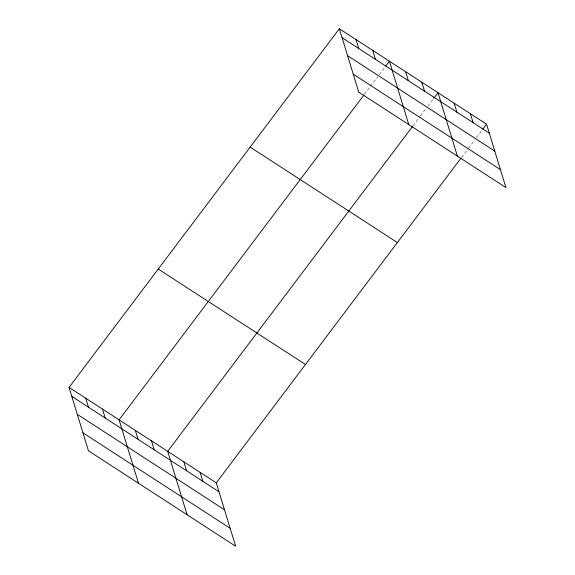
<?xml version="1.0" encoding="UTF-8"?>
<svg xmlns="http://www.w3.org/2000/svg" width="575" height="575" viewBox="0 0 575 575"><rect width="100%" height="100%" fill="white"/><g stroke="black" fill="none" stroke-linecap="round" stroke-linejoin="round"><path stroke-width="0.43" stroke-dasharray="2.88 2.16" d="M364.449 94.314L377.725 76.705M379.313 74.592L385.157 66.844M413.03 125.817L419.93 116.66M420.462 115.956L426.305 108.208M427.901 106.095L433.205 99.044M461.61 157.32L467.985 148.868M468.517 148.163L474.885 139.703M476.481 137.59L482.317 129.842"/><path stroke-width="0.86" d="M69.05 387.392L216.265 482.849L235.649 546.25L88.435 450.793L69.05 387.392L339.351 28.75L486.565 124.207L505.95 187.608L358.735 92.151L339.351 28.75M363.918 95.019L119.104 419.843L138.489 483.244M385.688 66.139L389.404 61.209L408.789 124.61M412.498 126.522L167.684 451.346L187.069 514.747M433.737 98.339L437.985 92.704L457.369 156.105M216.265 482.849L461.085 158.024M482.849 129.138L486.565 124.207M342.089 37.72L489.311 133.177M347.58 55.682L494.802 151.139M353.244 74.189L500.458 169.647M250.147 147.099L397.368 242.557M158.247 269.043L305.469 364.5M71.789 396.362L219.01 491.819M77.28 414.323L224.502 509.781M82.944 432.831L230.158 528.288M470.372 113.706L473.117 122.676M454.178 103.205L456.924 112.175M421.791 82.203L424.537 91.181M405.598 71.71L408.343 80.68M372.715 50.384L375.461 59.354M356.033 39.567L358.778 48.537M200.071 472.348L202.817 481.318M183.878 461.847L186.623 470.817M151.491 440.845L154.237 449.815M135.298 430.344L138.043 439.314M102.422 409.026L105.16 417.996M85.733 398.209L88.478 407.179"/></g></svg>
